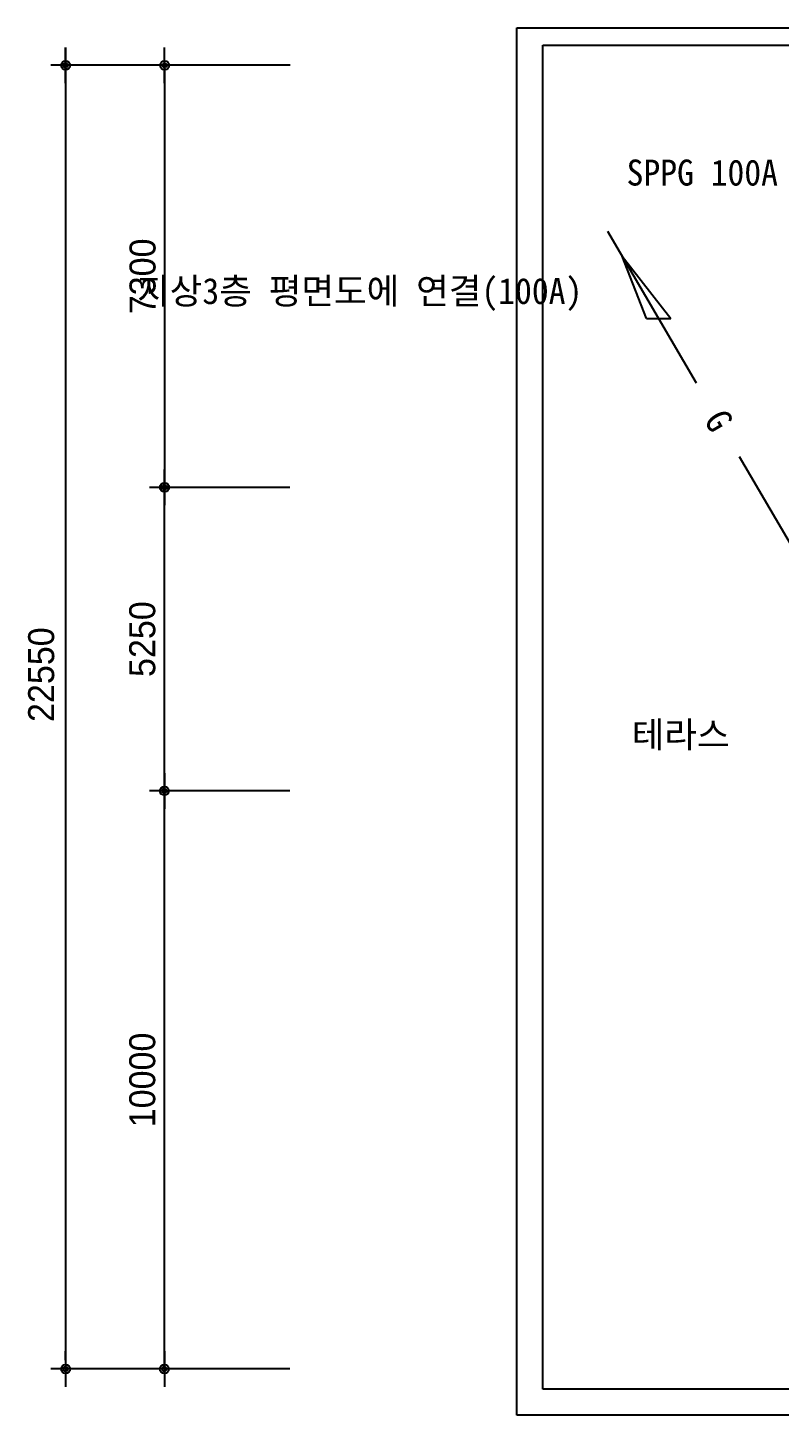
# Model space of a CAD drawing. Header units: millimetres. Extents: x 16332047 to 33387680, y -14835522 to -7015081.
# Drawn here: x 16608004 to 16620998, y -7494921 to -7470921 of the extents above; entities that cross this region are included whole.
import ezdxf
from ezdxf.enums import TextEntityAlignment as Align

# ---------------------------------------------------------------- set-up
doc = ezdxf.new("R2010")
doc.units = ezdxf.units.MM
doc.header["$LTSCALE"] = 300
doc.header["$MEASUREMENT"] = 0
doc.layers.get('0').update_dxf_attribs({"linetype": 'CONTINUOUS'})
doc.layers.add('arch', color=255, linetype='CONTINUOUS', lineweight=25)
doc.layers.add('R', color=15, linetype='CONTINUOUS')
doc.layers.add('TEXT', color=3, linetype='CONTINUOUS')
doc.styles.add('돋움', font='HYGTRE.TTF')
doc.styles.add('돋움체', font='')
doc.styles.get('돋움체').set_extended_font_data('DotumChe')

# ---------------------------------------------------------------- blocks, each defined once
blk = doc.blocks.new('DIMDOT')
at = {"color": 0}
blk.add_line((-2, 0), (2, 0), dxfattribs=at)
for radius in [0.5, 0.25]:
    blk.add_circle((0, 0), radius, dxfattribs=at)

msp = doc.modelspace()

# ---------------------------------------------------------------- linework, layer by layer
at = {"layer": 'arch'}
for p, q in [((16616459, -7470921), (16683759, -7470921)), ((16616459, -7494921), (16616459, -7470921)), ((16608658, -7471262), (16608658, -7494121)), ((16616909, -7494471), (16616909, -7471221)), ((16616909, -7471221), (16621959, -7471221)), ((16612543, -7471571), (16608401, -7471571)), ((16612538, -7471571), (16610114, -7471571)), ((16610372, -7478871), (16610372, -7471571)), ((16608658, -7471725), (16608658, -7471880)), ((16610371, -7471725), (16610371, -7471880)), ((16612538, -7478871), (16610110, -7478871)), ((16612538, -7478871), (16610114, -7478871)), ((16610367, -7484121), (16610367, -7478871)), ((16612538, -7484121), (16610110, -7484121)), ((16612538, -7484121), (16610110, -7484121)), ((16610367, -7494121), (16610367, -7484121)), ((16608658, -7493967), (16608658, -7493812)), ((16610367, -7493967), (16610367, -7493812)), ((16612538, -7494121), (16608401, -7494121)), ((16612538, -7494121), (16608401, -7494121)), ((16608658, -7494121), (16608658, -7494326)), ((16610367, -7494121), (16610367, -7494326)), ((16621934, -7494471), (16616909, -7494471)), ((16683759, -7494921), (16616459, -7494921))]:
    msp.add_line(p, q, dxfattribs=at)
at = {"layer": 'R', "color": 0}
for p, q in [((16619568, -7477068, 0), (16618034, -7474448, 0)), ((16618282, -7474873, 0), (16619123, -7475953, 0)), ((16618706, -7475953, 0), (16618282, -7474873, 0)), ((16618706, -7475953, 0), (16619123, -7475953, 0)), ((16621472, -7480321, 0), (16620314, -7478342, 0))]:
    msp.add_line(p, q, dxfattribs=at)

# ---------------------------------------------------------------- block references
at = {"layer": 'arch', "xscale": 154.2857142857142, "yscale": 154.2857142857142, "zscale": 154.2857142857142}
for p, rotation in [((16608658, -7471571), 90), ((16608658, -7471571), 90), ((16610371, -7471571), 90), ((16610371, -7471571), 90), ((16610367, -7478871), 90), ((16610371, -7478871), 270), ((16610367, -7484121), 90), ((16610367, -7484121), 270), ((16608658, -7494121), 270), ((16608658, -7494121), 270), ((16610367, -7494121), 270), ((16610367, -7494121), 270)]:
    msp.add_blockref('DIMDOT', p, dxfattribs=dict(at, rotation=rotation))

# ---------------------------------------------------------------- texts
at = {"layer": 'arch', "style": '돋움체'}
msp.add_text('테라스', height=450, dxfattribs=at).set_placement((16619295, -7483374), align=Align.CENTER)
at = {"layer": 'arch', "char_height": 450, "attachment_point": 5, "rotation": 90, "style": '돋움'}
for s, insert in [('\\A1;7300', (16609992, -7475221)), ('\\A1;5250', (16609987, -7481496)), ('\\A1;22550', (16608239, -7482111)), ('\\A1;10000', (16609987, -7489121))]:
    msp.add_mtext(s, dxfattribs=dict(at, insert=insert))
at = {"layer": 'TEXT', "style": '돋움체'}
for s, rotation, p in [('SPPG 100A', 0, (16618359, -7473651, 0)), ('지상3층 평면도에 연결(100A)', 360, (16609894, -7475700, 0))]:
    msp.add_text(s, height=450, rotation=rotation, dxfattribs=at).set_placement(p)
at = {"layer": 'TEXT', "color": 0, "style": '돋움체'}
msp.add_text('G', height=450, rotation=300, dxfattribs=at).set_placement((16619954, -7477717, 0), align=Align.MIDDLE)

doc.saveas('drawing.dxf')
